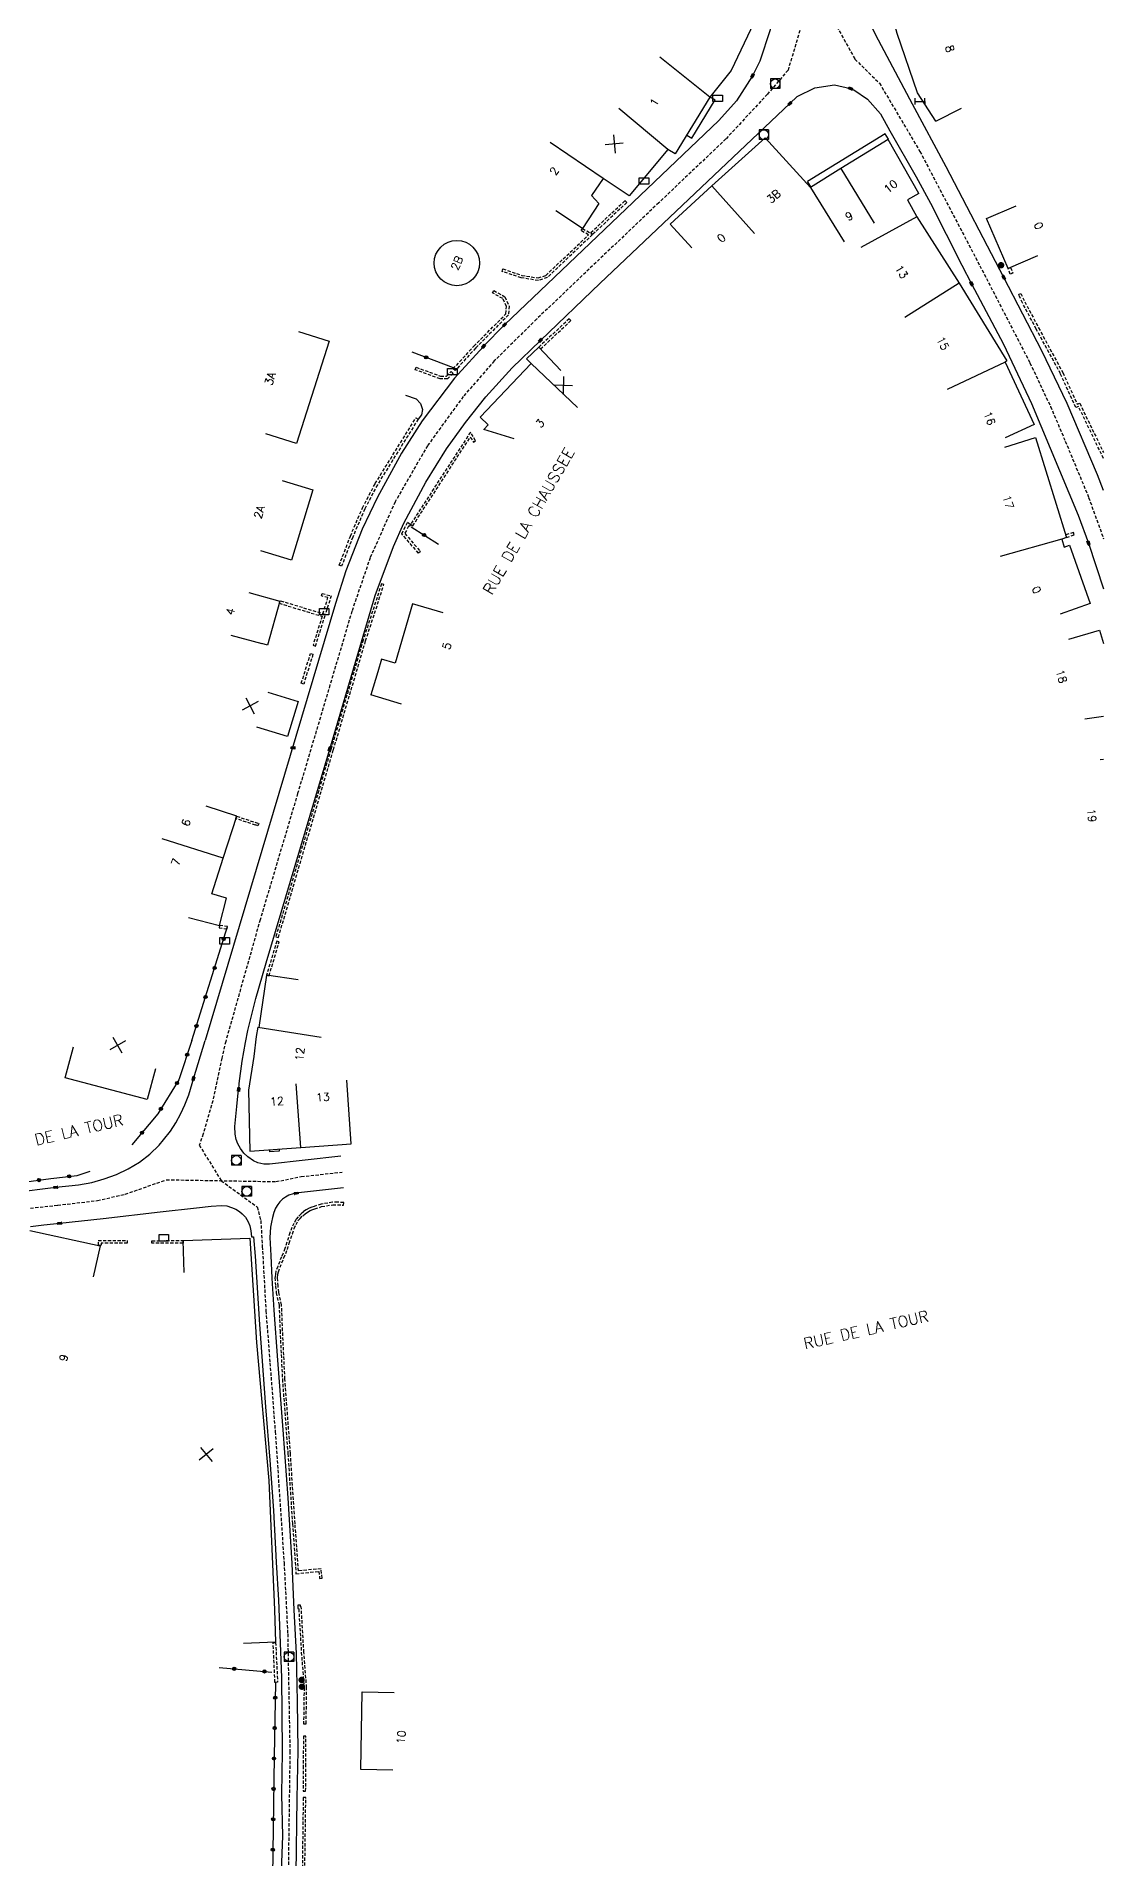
# Model space of a CAD drawing. Header units: millimetres. Extents: x 173000 to 174000, y 130000 to 131000.
# Drawn here: x 173833.3 to 174000, y 130375.9 to 130660.6 of the extents above; entities that cross this region are included whole.
import ezdxf
from ezdxf.enums import TextEntityAlignment as Align

# ---------------------------------------------------------------- set-up
doc = ezdxf.new("R2010")
doc.units = ezdxf.units.MM
doc.linetypes.add('DASHED', pattern=[0.75, 0.5, -0.25])
doc.layers.get('0').update_dxf_attribs({"linetype": 'CONTINUOUS'})
for name, color, linetype in [('W0001', 6, 'DASHED'), ('W0008', 7, 'CONTINUOUS'), ('W0100', 7, 'CONTINUOUS'), ('W0105', 7, 'CONTINUOUS'), ('W0112', 1, 'DASHED'), ('W0322', 7, 'CONTINUOUS'), ('W0400', 7, 'CONTINUOUS'), ('W0420', 7, 'CONTINUOUS'), ('W0984', 7, 'CONTINUOUS'), ('W0989', 7, 'CONTINUOUS'), ('W0991', 7, 'CONTINUOUS'), ('W1102', 7, 'CONTINUOUS'), ('W1471', 7, 'CONTINUOUS'), ('W1473', 7, 'CONTINUOUS'), ('W1474', 7, 'CONTINUOUS')]:
    doc.layers.add(name, color=color, linetype=linetype)
doc.styles.get("Standard").update_dxf_attribs({"font": 'romans.shx', "width": 0.85})

# ---------------------------------------------------------------- blocks, each defined once
blk = doc.blocks.new('T400')
for p, q in [((-0.15, 0.3), (0.15, 0.3)), ((-0.15, -0.25), (-0.15, 0.3)), ((-0.15, 0.15), (0.15, 0.15)), ((-0.15, 0), (0.15, 0)), ((0.15, 0.3), (0.15, -0.25)), ((-0.15, -0.15), (0.15, -0.15)), ((-0.15, -0.25), (-0.15, -0.3)), ((-0.15, -0.3), (0.15, -0.3)), ((0.15, -0.3), (0.15, -0.25))]:
    blk.add_line(p, q)
blk = doc.blocks.new('T1473')
at = {"color": 0, "linetype": 'Continuous', "const_width": 0.5, "flags": 128}
blk.add_lwpolyline([(-0.25, 0, 1), (0.25, 0, 1)], format="xyb", close=True, dxfattribs=at)
blk = doc.blocks.new('T1474')
at = {"color": 0, "linetype": 'Continuous', "flags": 128}
for points in [[(-0.75, -0.5), (-0.75, 0.5)], [(-0.75, 0), (0.75, 0)], [(0.75, 0), (0.75, -0.5), (0.75, 0.5)]]:
    blk.add_lwpolyline(points, dxfattribs=at)
blk = doc.blocks.new('T420')
for p, q in [((0.75, 0.75), (-0.75, 0.75)), ((-0.75, 0.75), (-0.75, -0.75)), ((0.75, 0.75), (0.75, -0.75)), ((0.75, -0.75), (-0.75, -0.75))]:
    blk.add_line(p, q)
blk.add_ellipse((0, 0), major_axis=(-0.53, 0.53), ratio=1, start_param=3.926991, end_param=10.210176)
blk = doc.blocks.new('T1471')
at = {"color": 0, "linetype": 'Continuous', "flags": 128}
blk.add_lwpolyline([(-0.75, -0.5), (-0.75, 0.5), (0.75, 0.5), (0.75, -0.5), (-0.75, -0.5)], dxfattribs=at)
blk = doc.blocks.new('t991o')
at = {"color": 0, "linetype": 'Continuous'}
for p, q in [((-1, 1), (1, -1)), ((-1, -1), (1, 1))]:
    blk.add_line(p, q, dxfattribs=at)
blk = doc.blocks.new('t322o')
at = {"color": 0, "linetype": 'Continuous'}
for radius in [0.25, 0.15]:
    blk.add_circle((0, 0), radius, dxfattribs=at)

msp = doc.modelspace()

# ---------------------------------------------------------------- linework, layer by layer
at = {"layer": 'W0001'}
for points in [[(173952.77, 130677.79), (173954.73, 130668.66), (173961.16, 130656.99), (173964.98, 130653.26), (173971.31, 130642.6), (173980.67, 130624.74), (173988.5, 130609.57), (173991.71, 130602.75), (173994.02, 130597.33), (173997.67, 130588.55), (174000, 130582.07)], [(173954.73, 130668.66), (173950.71, 130655.3), (173947.49, 130651.53), (173941, 130644.54), (173930.52, 130634.57), (173920.73, 130625.25), (173911.44, 130616.4), (173904.82, 130609.85), (173899.98, 130604.31), (173894.39, 130596.62), (173889.32, 130587.83), (173885.44, 130579.11), (173882.59, 130570.78), (173879.16, 130559.24), (173874.11, 130542.27), (173868.25, 130522.57), (173862.87, 130503.54)], [(173706.66, 130513.74), (173713.08, 130511.32), (173716.03, 130509.13), (173722.9, 130506.36), (173741.72, 130498.46), (173766.05, 130488.21), (173780.39, 130482.21), (173786.92, 130479.45), (173792.62, 130477.32), (173800.54, 130475.39), (173806.3, 130475.25), (173807.76, 130475.12), (173814.42, 130475.43), (173819.31, 130475.37), (173830.2, 130476.94), (173832.37, 130477.51), (173836.63, 130477.96), (173842.84, 130478.7), (173847.18, 130479.68), (173853.61, 130481.94), (173870.72, 130481.65), (173874.67, 130482.43), (173881.05, 130483.14)], [(173862.87, 130503.54), (173862.26, 130500.94), (173860.85, 130494.29), (173859.35, 130489.09), (173858.74, 130487.34), (173862.17, 130481.79), (173867.8, 130477.69), (173868.35, 130475.55), (173868.59, 130471.51), (173869.15, 130461.46), (173869.78, 130453.32), (173870.6, 130442.59), (173871.99, 130422.09), (173872.55, 130410.99), (173872.9, 130392.66), (173872.63, 130373.01)]]:
    msp.add_lwpolyline(points, dxfattribs=at)
at = {"layer": 'W0008'}
for points in [[(174000, 130589.6), (173999.07, 130592.05), (173994.33, 130603.21), (173990.35, 130611.44), (173984.41, 130622.9), (173975.42, 130640.19), (173970.14, 130649.99), (173964.45, 130660.73), (173962.7, 130664.37), (173961.18, 130668.14), (173959.67, 130672.45), (173958.43, 130676.87), (173958.02, 130678.57)], [(173947.52, 130677.01), (173948.02, 130674.8), (173948.61, 130671.81), (173948.8, 130667.67), (173947.94, 130661.58), (173946.33, 130656.7), (173945.17, 130654.42), (173942.65, 130650.5), (173939.92, 130647.43), (173906.43, 130615.52), (173903.15, 130612.15), (173903.64, 130612.69), (173898.63, 130607.15), (173893.56, 130600.51), (173890.31, 130595.45), (173886.56, 130588.6), (173884.19, 130583.57), (173881.65, 130577.06), (173880.02, 130571.99), (173859.64, 130503.7)], [(173865.96, 130503.4), (173866.35, 130505.27), (173867.58, 130510.26), (173869.17, 130515.81), (173879.12, 130549.23), (173886.23, 130573.2), (173889.07, 130580.88), (173890.72, 130584.54), (173894.13, 130590.91), (173897.37, 130596.11), (173900.33, 130600.26), (173903.5, 130604.25), (173907.6, 130608.78), (173912.03, 130613.06), (173921.37, 130621.99), (173951, 130650.09), (173952.12, 130651.15), (173954.91, 130652.55), (173957.98, 130653.01), (173960.49, 130652.41), (173960.99, 130652.2), (173963.11, 130650.75), (173965.16, 130648.44), (173966.63, 130645.81)], [(173966.63, 130645.81), (173970.73, 130638.64), (173972.95, 130634.49), (173977.86, 130624.81), (173979.36, 130621.93), (173984.37, 130612.49), (173988.77, 130603.2), (173996.06, 130585.76), (173997.64, 130581.4), (174000, 130574.27)], [(173818.58, 130478.72), (173824.64, 130479.39), (173829.7, 130479.94), (173836.33, 130480.76), (173839.9, 130481.14), (173841.94, 130481.49), (173843.9, 130482.06), (173845.79, 130482.75), (173847.64, 130483.65), (173849.41, 130484.69), (173851.03, 130485.92), (173852.47, 130487.36), (173853.17, 130488.16), (173854.24, 130489.55), (173855.09, 130490.85), (173855.86, 130492.31), (173856.47, 130493.65), (173857.09, 130495.19), (173857.65, 130496.96), (173857.84, 130497.73), (173859.64, 130503.7)], [(173880.84, 130485.62), (173869.71, 130484.39), (173868.85, 130484.38), (173867.9, 130484.59), (173867.22, 130484.88), (173866.31, 130485.51), (173865.69, 130486.1), (173865.19, 130486.8), (173864.79, 130487.56), (173864.53, 130488.24), (173864.37, 130489.04), (173864.3, 130490.27), (173864.6, 130493.39), (173864.82, 130495.54), (173864.9, 130496.03), (173864.98, 130497), (173865.45, 130500.44), (173865.96, 130503.4)], [(173881.26, 130480.66), (173875.19, 130479.99), (173874.24, 130479.88), (173873.88, 130479.82), (173873.4, 130479.72), (173872.73, 130479.52), (173872.2, 130479.24), (173871.73, 130478.91), (173871.33, 130478.48), (173870.99, 130478.05), (173870.67, 130477.52), (173870.39, 130476.84), (173870.17, 130476.06), (173870.01, 130475.31), (173869.88, 130474.54), (173869.78, 130472.92), (173869.9, 130470.1)], [(173832.4, 130474.65), (173834.44, 130474.9), (173836.94, 130475.15), (173843.75, 130475.91), (173852.64, 130476.92), (173858.32, 130477.54), (173860.6, 130477.82), (173862.2, 130477.93), (173863.04, 130477.85), (173863.8, 130477.62), (173864.43, 130477.32), (173865.02, 130476.97), (173865.46, 130476.6), (173865.94, 130476.08), (173866.4, 130475.38), (173866.66, 130474.72), (173866.82, 130473.98), (173866.9, 130473), (173867.2, 130473.04), (173867.49, 130470)], [(173867.49, 130469.99), (173868.16, 130459.32), (173869.07, 130446.48), (173869.75, 130438.12), (173870.34, 130430.25), (173870.77, 130422.18), (173871.14, 130416.28), (173871.34, 130410.96), (173871.61, 130404.11), (173871.66, 130398.66), (173871.68, 130392.55), (173871.57, 130385.91), (173871.72, 130379.45), (173871.46, 130372.5)], [(173869.9, 130470.1), (173870.06, 130466.57), (173870.41, 130461.56), (173870.94, 130453.75), (173871.8, 130442.88), (173872.58, 130432.27), (173873.21, 130422), (173873.52, 130414.74), (173873.88, 130407.91), (173874.04, 130400.44), (173874.12, 130392.78), (173873.99, 130385.28), (173873.8, 130373.51)]]:
    msp.add_lwpolyline(points, dxfattribs=at)
at = {"layer": 'W0100'}
for p, q in [((173973.79, 130647.33), (173977.82, 130649.35)), ((173907.93, 130597.68), (173903.2, 130599.15)), ((173863.67, 130567), (173868.5, 130565.69)), ((173890.33, 130556.25), (173885.54, 130557.69)), ((174000, 130554.33), (173997.1, 130553.91)), ((173999.47, 130547.57), (174000, 130547.62))]:
    msp.add_line(p, q, dxfattribs=at)
for points in [[(173934.17, 130681.08), (173931.03, 130668.69), (173945.35, 130662.66), (173941.81, 130655.22), (173938.51, 130651.07), (173933.1, 130642.21), (173931.96, 130642.89), (173925.91, 130635.64), (173921.83, 130638.38), (173920, 130635.7), (173921.15, 130634.43), (173918.62, 130630.57), (173914.44, 130633.31)], [(173973.79, 130647.33), (173970.92, 130651.75), (173967.78, 130661.03), (173965.28, 130670.29), (173970.1, 130671.6)], [(173971.14, 130636.01), (173966.36, 130644.46), (173958.95, 130639.9), (173954.22, 130636.98), (173947.14, 130644.69), (173938.8, 130637.2), (173932.32, 130631.21), (173935.71, 130627.54)], [(173971.14, 130636.01), (173969.39, 130635.03), (173970.85, 130632.39), (173977.42, 130622), (173984.88, 130609.85), (173984.61, 130609.66), (173989.16, 130599.94), (173984.63, 130597.82)], [(173989.69, 130626.29), (173985.1, 130624.31), (173981.74, 130632.11), (173986.34, 130634.08)], [(173874.24, 130614.47), (173879.01, 130612.96), (173873.93, 130596.97), (173869.16, 130598.48)], [(173915.21, 130608.38), (173911.78, 130612.02), (173909.85, 130610.19), (173910.6, 130609.48), (173902.6, 130601.1), (173903.89, 130599.87), (173903.2, 130599.15)], [(173984.58, 130596.41), (173989.35, 130597.89), (173994.21, 130582.28), (173993.49, 130582.01), (173993.84, 130580.78), (173994.69, 130581.1), (173997.92, 130571.99), (173993.21, 130570.32)], [(173871.69, 130591.16), (173876.47, 130589.71), (173873.14, 130578.75), (173868.36, 130580.2)], [(173866.48, 130573.66), (173871.3, 130572.35), (173869.41, 130565.44), (173868.5, 130565.69)], [(173896.84, 130570.52), (173892.04, 130571.92), (173889.35, 130562.66), (173887.23, 130563.29), (173886.62, 130561.28), (173885.54, 130557.69)], [(173994.59, 130566.4), (173999.39, 130567.79), (174000, 130565.69)], [(173869.43, 130558.12), (173874.21, 130556.65), (173872.53, 130551.19), (173867.75, 130552.66)], [(173857.04, 130522.93), (173861.88, 130521.68), (173862.97, 130525.93), (173860.7, 130526.61), (173862.46, 130532.2), (173864.59, 130538.74), (173859.83, 130540.29)], [(173874.2, 130513.16), (173869.26, 130513.91), (173868.03, 130505.73)], [(173867.88, 130505.76), (173867.65, 130504.32), (173867.28, 130501.22), (173866.42, 130495.92), (173866.65, 130486.4), (173874.62, 130486.97), (173882.48, 130487.54)], [(173851.89, 130499.29), (173850.6, 130494.46), (173837.81, 130497.86), (173839.1, 130502.7)], [(173832.29, 130474.03), (173843.25, 130471.64), (173842.18, 130466.75)], [(173856.38, 130467.43), (173856.2, 130472.43), (173866.65, 130472.81), (173867.66, 130456.53), (173869.59, 130434.95), (173870.5, 130414.77), (173870.67, 130409.68), (173865.67, 130409.51)], [(173888.97, 130389.71), (173883.97, 130389.8), (173884.19, 130401.93), (173889.19, 130401.85)]]:
    msp.add_lwpolyline(points, dxfattribs=at)
at = {"layer": 'W0105'}
for p, q in [((173935.71, 130644.64), (173939.34, 130650.66)), ((173938.55, 130651.14), (173939.34, 130650.66)), ((173934.89, 130645.13), (173935.71, 130644.64)), ((173965.86, 130645.35), (173953.76, 130637.9)), ((173966.39, 130644.48), (173965.86, 130645.35)), ((173954.3, 130637.02), (173953.76, 130637.9)), ((173869.7, 130486.62), (173869.72, 130486.32)), ((173871.24, 130486.41), (173869.72, 130486.32)), ((173871.22, 130486.73), (173871.24, 130486.41))]:
    msp.add_line(p, q, dxfattribs=at)
msp.add_lwpolyline([(173890.98, 130604.52), (173892.61, 130603.93), (173893.29, 130603.21), (173893.59, 130602.25), (173893.43, 130601.43), (173892.93, 130600.76)], dxfattribs=at)
at = {"layer": 'W0112'}
for p, q in [((173925.51, 130634.6), (173920.19, 130629.62)), ((173920.19, 130629.62), (173919.92, 130629.91)), ((173985.09, 130624.31), (173985.47, 130624.45)), ((173909.03, 130622.84), (173906.05, 130623.85)), ((173985.43, 130623.43), (173985.09, 130624.31)), ((173987.33, 130618.92), (173986.72, 130620.26)), ((173916.53, 130616.45), (173911.78, 130612.02)), ((173901.92, 130611.88), (173898.69, 130608.34)), ((173911.78, 130612.02), (173912.06, 130611.73)), ((173896.37, 130607.07), (173892.46, 130608.49)), ((173901.09, 130598.71), (173891.75, 130584.34)), ((173901.9, 130597.4), (173901.09, 130598.71)), ((173891.29, 130584.67), (173891.76, 130584.32)), ((173882.72, 130582.35), (173880.97, 130577.78)), ((173994.21, 130582.29), (173995.42, 130582.69)), ((173995.42, 130582.69), (173995.3, 130583.07)), ((173877.92, 130573.52), (173879.34, 130573.16)), ((173879.34, 130573.16), (173878.43, 130570.24)), ((173878.44, 130570.23), (173871.32, 130572.38)), ((173876.89, 130565.31), (173878.44, 130570.23)), ((173876.5, 130564.03), (173875.06, 130559.38)), ((173875.06, 130559.38), (173874.68, 130559.5)), ((173879.31, 130549.21), (173870.71, 130519.9)), ((173864.58, 130538.74), (173868.04, 130537.6)), ((173868.04, 130537.6), (173867.9, 130537.23)), ((173861.89, 130521.68), (173861.84, 130521.29)), ((173863.17, 130521.52), (173861.89, 130521.68)), ((173870.84, 130519.23), (173869.26, 130513.91)), ((173869.26, 130513.91), (173869.64, 130513.79)), ((173842.97, 130472.43), (173847.5, 130472.44)), ((173843.01, 130471.69), (173842.97, 130472.43)), ((173851.34, 130472.42), (173856.2, 130472.43)), ((173856.2, 130472.43), (173856.2, 130472.03)), ((173877.42, 130420.75), (173877.54, 130419.66)), ((173870.67, 130409.67), (173870.97, 130403.44)), ((173870.97, 130403.44), (173870.57, 130403.42)), ((173875.11, 130402.59), (173875.04, 130396.96)), ((173875.01, 130395.02), (173874.98, 130390.34)), ((173874.98, 130390.34), (173874.96, 130386.42))]:
    msp.add_line(p, q, dxfattribs=at)
for points in [[(173919.92, 130629.91), (173925.24, 130634.9), (173925.51, 130634.6)], [(173918.62, 130630.57), (173920.18, 130629.61), (173913.09, 130622.87), (173911.71, 130622.41), (173909.03, 130622.84)], [(173919.53, 130629.54), (173918.41, 130630.23), (173918.62, 130630.57)], [(173906.05, 130623.85), (173906.18, 130624.23), (173909.13, 130623.23), (173911.68, 130622.82), (173912.88, 130623.22), (173919.53, 130629.54)], [(173985.47, 130624.45), (173985.81, 130623.57), (173985.43, 130623.43)], [(173898.69, 130608.34), (173898.4, 130608.61), (173901.63, 130612.16), (173906.65, 130617.22), (173906.73, 130618.36), (173906.15, 130619.59)], [(173904.75, 130620.85), (173906.46, 130619.88), (173907.14, 130618.44), (173907.04, 130617.04), (173901.92, 130611.88)], [(173906.15, 130619.59), (173904.55, 130620.5), (173904.75, 130620.85)], [(173986.72, 130620.26), (173987.09, 130620.42), (173987.69, 130619.1), (173989.85, 130615.03), (173993.63, 130608.03), (173995.9, 130603.11), (173996.27, 130603.26), (174000, 130595.53)], [(174000, 130594.61), (173996.08, 130602.75), (173995.69, 130602.59), (173993.28, 130607.85), (173989.49, 130614.84), (173987.33, 130618.92)], [(173912.06, 130611.73), (173916.8, 130616.16), (173916.53, 130616.45)], [(173892.46, 130608.49), (173892.6, 130608.87), (173896.43, 130607.47), (173897.36, 130607.48)], [(173898.38, 130607.92), (173897.52, 130607.08), (173896.37, 130607.07)], [(173897.36, 130607.48), (173898.11, 130608.21), (173898.38, 130607.92)], [(173892.93, 130600.76), (173886.56, 130590.51), (173884.59, 130586.73), (173882.72, 130582.35)], [(173886.22, 130590.71), (173892.59, 130600.97), (173892.93, 130600.76)], [(173891.75, 130584.34), (173892.09, 130584.12), (173901.08, 130597.96)], [(173901.08, 130597.96), (173901.56, 130597.19), (173901.9, 130597.4)], [(173880.97, 130577.78), (173880.6, 130577.93), (173882.35, 130582.5), (173884.23, 130586.9), (173886.22, 130590.71)], [(173893, 130579.81), (173890.38, 130582.85), (173891.29, 130584.67)], [(173891.76, 130584.32), (173891.52, 130584), (173891.44, 130584.06), (173890.86, 130582.91)], [(173890.86, 130582.91), (173893.3, 130580.07), (173893, 130579.81)], [(173995.3, 130583.07), (173994.08, 130582.67), (173994.21, 130582.29)], [(173878.83, 130572.88), (173877.82, 130573.14), (173877.92, 130573.52)], [(173887.2, 130575.03), (173884.35, 130566.26), (173879.31, 130549.21)], [(173884.73, 130566.14), (173887.58, 130574.91), (173887.2, 130575.03)], [(173871.32, 130572.38), (173871.2, 130572), (173877.94, 130569.96)], [(173878.43, 130570.24), (173878.05, 130570.36), (173878.83, 130572.88)], [(173877.94, 130569.96), (173876.51, 130565.43), (173876.89, 130565.31)], [(173870.71, 130519.9), (173871.1, 130519.79), (173879.69, 130549.09), (173884.73, 130566.14)], [(173874.68, 130559.5), (173876.12, 130564.15), (173876.5, 130564.03)], [(173867.52, 130537.35), (173864.46, 130538.36), (173864.58, 130538.74)], [(173867.9, 130537.23), (173867.53, 130537.37), (173867.52, 130537.35)], [(173861.84, 130521.29), (173863.12, 130521.12), (173863.17, 130521.52)], [(173869.64, 130513.79), (173871.23, 130519.12), (173870.84, 130519.23)], [(173881.3, 130478.37), (173880.35, 130478.43), (173879.55, 130478.43), (173877.77, 130478.13), (173876.68, 130477.78), (173876.32, 130477.67), (173875.9, 130477.48), (173875.46, 130477.24), (173875.02, 130476.95), (173874.64, 130476.6), (173874.19, 130476.16), (173873.82, 130475.73), (173873.52, 130475.12), (173873.19, 130474.5), (173872.9, 130473.63), (173872.42, 130472.17), (173872.12, 130471.18), (173871.58, 130469.88), (173870.99, 130468.4), (173870.71, 130467.68), (173870.63, 130467.24), (173870.56, 130466.65), (173870.64, 130465.33), (173870.77, 130464.29), (173871.2, 130462.33), (173871.36, 130458.36), (173871.72, 130450.79), (173872.58, 130439.16), (173873.3, 130428.18), (173873.85, 130420.38), (173877.42, 130420.75)], [(173877.54, 130419.66), (173877.94, 130419.7), (173877.78, 130421.18), (173874.22, 130420.82), (173873.7, 130428.21), (173872.98, 130439.19), (173872.12, 130450.81), (173871.76, 130458.38), (173871.6, 130462.38), (173871.16, 130464.36), (173871.04, 130465.36), (173870.96, 130466.64), (173871.02, 130467.18), (173871.1, 130467.57), (173871.36, 130468.26), (173871.95, 130469.73), (173872.5, 130471.05), (173872.8, 130472.05), (173873.28, 130473.5), (173873.56, 130474.34), (173873.88, 130474.94), (173874.16, 130475.5), (173874.48, 130475.89), (173874.91, 130476.31), (173875.26, 130476.63), (173875.67, 130476.9), (173876.08, 130477.13), (173876.46, 130477.3), (173876.8, 130477.39), (173877.86, 130477.74), (173879.58, 130478.03), (173880.34, 130478.03)], [(173880.34, 130478.03), (173881.28, 130477.97), (173881.3, 130478.37)], [(173843.39, 130472.03), (173843.41, 130471.71), (173843.01, 130471.69)], [(173847.5, 130472.44), (173847.5, 130472.04), (173843.39, 130472.03)], [(173856.2, 130472.03), (173851.34, 130472.02), (173851.34, 130472.42)], [(173874.14, 130415.48), (173874.12, 130414.95), (173874.28, 130414.9), (173874.68, 130408.1), (173875.11, 130402.59)], [(173874.53, 130415.24), (173874.54, 130415.47), (173874.14, 130415.48)], [(173875.04, 130396.96), (173875.44, 130396.95), (173875.51, 130402.6), (173875.08, 130408.12), (173874.67, 130415.2), (173874.53, 130415.24)], [(173870.57, 130403.42), (173870.27, 130409.65), (173870.67, 130409.67)], [(173875.38, 130390.33), (173875.41, 130395.02), (173875.01, 130395.02)], [(173874.96, 130386.42), (173875.36, 130386.42), (173875.38, 130390.33)], [(173874.98, 130385.41), (173874.83, 130374.05), (173874.75, 130367.86), (173874.77, 130363.05), (173874.7, 130363.05)], [(173875.23, 130374.05), (173875.38, 130385.41), (173874.98, 130385.41)]]:
    msp.add_lwpolyline(points, dxfattribs=at)
at = {"layer": 'W0322'}
for p, q in [((173891.97, 130611.27), (173898.39, 130608.82)), ((173891.85, 130583.93), (173896.12, 130581.23)), ((173857.58, 130503.69), (173863.17, 130521.52)), ((173861.83, 130405.75), (173870.1, 130405.03))]:
    msp.add_line(p, q, dxfattribs=at)
for points in [[(173857.58, 130503.69), (173855.57, 130497.53), (173852.26, 130492.23), (173848.2, 130487.39)], [(173831.35, 130481.57), (173835.55, 130482.14), (173839.67, 130482.62), (173841.72, 130483.3)], [(173870.66, 130403.4), (173870.42, 130391.84), (173870.17, 130373.13), (173869.62, 130360.67), (173869.29, 130352.09), (173868.93, 130339.57), (173868.66, 130323.02), (173867.94, 130312.99)]]:
    msp.add_lwpolyline(points, dxfattribs=at)
at = {"layer": 'W1102'}
for p, q in [((173938.51, 130651.07), (173930.68, 130657.3)), ((173931.96, 130642.89), (173924.29, 130649.3)), ((173921.83, 130638.38), (173913.57, 130644.01)), ((173958.95, 130639.9), (173964.19, 130631.38)), ((173938.8, 130637.2), (173945.48, 130629.76)), ((173954.22, 130636.98), (173959.48, 130628.47)), ((173970.85, 130632.39), (173962.08, 130627.57)), ((173977.42, 130622), (173968.97, 130616.65)), ((173910.6, 130609.48), (173917.83, 130602.57)), ((173984.61, 130609.66), (173975.55, 130605.42)), ((173993.49, 130582.01), (173983.87, 130579.29)), ((173862.46, 130532.2), (173852.92, 130535.2)), ((173867.88, 130505.76), (173877.76, 130504.19)), ((173874.62, 130486.97), (173873.9, 130496.95)), ((173882.48, 130487.54), (173881.77, 130497.51))]:
    msp.add_line(p, q, dxfattribs=at)
msp.add_circle((173898.98, 130625.15), 3.54, dxfattribs=at)

# ---------------------------------------------------------------- block references
at = {"layer": 'W0322'}
for p, rotation in [((173894.19, 130610.42), 339.0587645445076), ((173893.86, 130582.66), 327.689544995067), ((173862.56, 130519.56), 72.5970488764786), ((173861.14, 130515.02), 72.5970488764786), ((173859.72, 130510.49), 72.5970488764786), ((173858.3, 130505.96), 72.5970488764786), ((173856.86, 130501.48), 252.9166318941051), ((173855.27, 130497.05), 237.9751309910716), ((173852.75, 130493.02), 237.9751309910716), ((173849.8, 130489.3), 230.040124060474), ((173833.7, 130481.89), 7.765081904527738), ((173838.41, 130482.47), 6.546143042106074), ((173864.2, 130405.54), 355.0349512538444), ((173868.93, 130405.13), 355.0349512538444), ((173870.61, 130401.02), 268.8355859355645), ((173870.51, 130396.27), 268.8355859355645), ((173870.42, 130391.52), 269.2158368641078), ((173870.35, 130386.78), 269.2158368641078), ((173870.29, 130382.03), 269.2158368641078), ((173870.22, 130377.28), 269.2158368641078)]:
    msp.add_blockref('t322o', p, dxfattribs=dict(at, rotation=rotation))
at = {"layer": 'W0400'}
for p, rotation in [((173945.17, 130654.42), 333.0891418457031), ((173951, 130650.09), 133.4108428969928), ((173960.49, 130652.41), 67.07902526916888), ((173979.36, 130621.93), 27.62780761718754), ((173984.41, 130622.9), 207.4042282104492), ((173906.43, 130615.52), 313.6201782226562), ((173912.03, 130613.06), 133.7082061764235), ((173903.15, 130612.15), 315.7366790771484), ((173997.64, 130581.4), 19.83801269531239), ((173873.42, 130549.42), 90), ((173879.12, 130549.23), 163.4732971174707), ((173857.84, 130497.73), 166.3550033569336), ((173864.9, 130496.03), 171.177116394043), ((173836.33, 130480.76), 97.12366819381711), ((173873.88, 130479.82), 279.8426971435546), ((173836.94, 130475.15), 95.9109225273132)]:
    msp.add_blockref('T400', p, dxfattribs=dict(at, rotation=rotation))
at = {"layer": 'W0420'}
for p in [(173948.7, 130653.16), (173946.93, 130645.22), (173864.52, 130484.96), (173866.16, 130480.13), (173872.77, 130407.41)]:
    msp.add_blockref('T420', p, dxfattribs=at)
at = {"layer": 'W0991'}
for p, rotation in [((173923.56, 130643.75), 230.1212641178314), ((173915.62, 130606.01), 223.3323895860451), ((173866.68, 130555.98), 252.8971103063626), ((173846.01, 130502.92), 165.0841262373999), ((173859.84, 130439.01), 264.5273416448832)]:
    msp.add_blockref('t991o', p, dxfattribs=dict(at, rotation=rotation))
at = {"layer": 'W1471'}
for p in [(173939.74, 130650.87), (173928.23, 130637.96), (173898.27, 130608.18), (173878.25, 130570.69), (173862.7, 130519.26), (173853.2, 130472.87)]:
    msp.add_blockref('T1471', p, dxfattribs=at)
at = {"layer": 'W1473'}
for p in [(173983.99, 130624.81), (173874.73, 130403.8), (173874.77, 130402.74)]:
    msp.add_blockref('T1473', p, dxfattribs=at)
at = {"layer": 'W1474'}
msp.add_blockref('T1474', (173971.33, 130650.41), dxfattribs=at)

# ---------------------------------------------------------------- texts
at = {"layer": 'W0984'}
msp.add_text('2B', height=1.25, rotation=66.4705, dxfattribs=at).set_placement((173898.98, 130625.15), align=Align.MIDDLE)
at = {"layer": 'W0989'}
for s, rotation, p in [('RUE DE LA CHAUSSEE', 60.0109, (173910.19, 130584.85)), ('RUE DE LA TOUR', 13.1791, (173837.1, 130489.08)), ('RUE DE LA TOUR', 12.7592, (173962.89, 130458.5))]:
    msp.add_text(s, height=1.75, rotation=rotation, dxfattribs=at).set_placement(p, align=Align.MIDDLE)
at = {"layer": 'W0991'}
for s, height, rotation, p in [('8', 1.25, 288.6679, (173975.98, 130658.63)), ('1', 1.25, 58.5863, (173929.83, 130650.29)), ('2', 1.25, 55.7552, (173914.19, 130639.52)), ('3B', 1.25, 41.8455, (173948.48, 130635.57)), ('10', 1.25, 38.3179, (173966.74, 130637.13)), ('9', 1.25, 31.7055, (173960.27, 130632.48)), ('0', 1.25, 293.2742, (173989.85, 130630.98)), ('0', 1.25, 42.771, (173940.31, 130629.07)), ('13', 1.25, 302.3241, (173968.45, 130623.79)), ('15', 1.25, 296.4564, (173974.91, 130612.61)), ('3A', 1.25, 72.3827, (173869.8, 130607.08)), ('16', 1.25, 291.9471, (173982.2, 130600.89)), ('3', 1.25, 46.3294, (173911.98, 130600.12)), ('17', 1.25, 287.2943, (173985.1, 130587.82)), ('2A', 1.25, 73.1139, (173868.11, 130586.26)), ('0', 1.25, 295.603, (173989.53, 130574.09)), ('4', 1.25, 74.7432, (173863.6, 130570.73)), ('5', 1.25, 73.7768, (173897.42, 130565.33)), ('18', 1.25, 286.1397, (173993.43, 130560.58)), ('19', 1.25, 275.1118, (173998.16, 130538.86)), ('6', 1.25, 72.0315, (173856.67, 130537.73)), ('7', 1.25, 72.5139, (173855.08, 130531.57)), ('12', 1.25, 83.9751, (173874.44, 130501.57)), ('12', 1.249, 4.1344, (173870.87, 130494.21)), ('13', 1.249, 4.0938, (173878.05, 130494.85)), ('9', 1.25, 74.334, (173837.55, 130454.13)), ('10', 1.25, 84.1226, (173890.27, 130394.86))]:
    msp.add_text(s, height=height, rotation=rotation, dxfattribs=at).set_placement(p, align=Align.MIDDLE)

doc.saveas('drawing.dxf')
